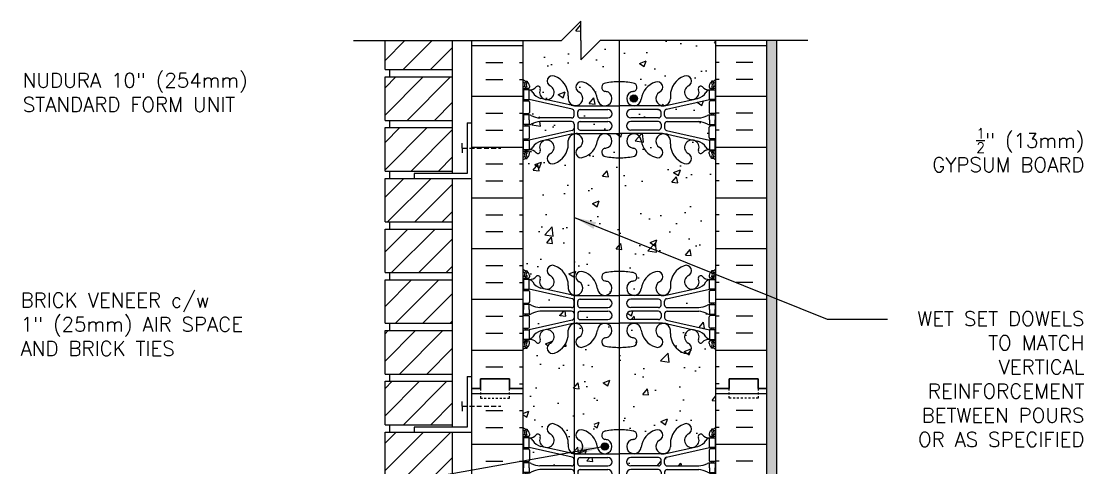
# Model space of a CAD drawing. Header units: inches. Extents: x 23 to 78, y 38.6 to 121.8.
# Drawn here: x 23 to 78, y 98.7 to 121.8 of the extents above; entities that cross this region are included whole.
import ezdxf

# ---------------------------------------------------------------- set-up
doc = ezdxf.new("R2010")
doc.units = ezdxf.units.IN
doc.header["$MEASUREMENT"] = 0
doc.linetypes.add('DASHED2', pattern=[0.375, 0.25, -0.125])
doc.linetypes.add('DASHEDX2', pattern=[1.5, 1, -0.5])
for name, color, linetype in [('CUT PLANE', 9, 'Continuous'), ('HATCH', 12, 'Continuous'), ('line25', 2, 'Continuous'), ('LINE3', 3, 'Continuous'), ('LINE50', 5, 'Continuous'), ('LINE9', 9, 'Continuous'), ('TEXT', 4, 'Continuous'), ('Web_Edge', 9, 'Continuous')]:
    doc.layers.add(name, color=color, linetype=linetype)
doc.styles.add('DIM', font='romans.shx', dxfattribs={"width": 0.7})
doc.styles.add('ROMANS', font='romans.shx', dxfattribs={"height": 1.125})
doc.dimstyles.new('ext_12', dxfattribs={"dimscale": 12, "dimtxt": 0.09375, "dimasz": 0.09375, "dimexe": 0.09375, "dimexo": 0.0625, "dimgap": 0.0625, "dimtad": 1, "dimdec": 1, "dimzin": 3, "dimdsep": 46, "dimlunit": 4, "dimtxsty": 'DIM', "dimcen": 0.09, "dimdle": 0.09375, "dimclrt": 4, "dimadec": 0, "dimazin": 0, "dimtfac": 1, "dimtdec": 1, "dimtmove": 2, "dimatfit": 3, "dimfxl": 0, "dimfrac": 2, "dimtolj": 1, "dimtzin": 0, "dimarcsym": 0})

# ---------------------------------------------------------------- blocks, each defined once
blk = doc.blocks.new('10 web')
at = {"layer": 'Web_Edge'}
for p, q in [((-5, 6.624), (-4.922, 6.624)), ((-4.854, 6.903), (-4.764, 6.903)), ((-4.764, 6.903), (-4.764, 6.861)), ((-4.654, 6.654), (-4.654, 6.586)), ((4.654, 6.654), (4.654, 6.586)), ((4.854, 6.903), (4.764, 6.903)), ((4.764, 6.903), (4.764, 6.861)), ((5, 6.624), (4.922, 6.624)), ((-5, 6.524), (-4.717, 6.524)), ((-4.854, 6.524), (-4.854, 6.454)), ((-4.764, 6.524), (-4.764, 6.454)), ((-4.102, 6.458), (-4.09, 6.479)), ((-2.64, 6.147), (-2.641, 5.983)), ((2.64, 6.147), (2.641, 5.983)), ((4.102, 6.458), (4.09, 6.479)), ((5, 6.524), (4.716, 6.524)), ((4.764, 6.524), (4.764, 6.454)), ((4.854, 6.524), (4.854, 6.454)), ((-5, 5.884), (-4.717, 5.884)), ((-4.854, 5.954), (-4.854, 5.884)), ((-4.764, 5.954), (-4.764, 5.884)), ((-2.441, 5.457), (-4.659, 5.954)), ((-4.654, 5.821), (-4.654, 5.286)), ((-2.485, 5.655), (-4.066, 6.008)), ((-2.158, 5.619), (0, 5.619)), ((2.158, 5.619), (0, 5.619)), ((2.441, 5.457), (4.659, 5.954)), ((2.485, 5.655), (4.066, 6.008)), ((4.654, 5.821), (4.654, 5.286)), ((5, 5.884), (4.716, 5.884)), ((4.764, 5.954), (4.764, 5.884)), ((4.854, 5.954), (4.854, 5.884)), ((-5, 5.224), (-4.717, 5.224)), ((-4.854, 5.224), (-4.854, 5.154)), ((-4.764, 5.224), (-4.764, 5.154)), ((-2.469, 4.998), (-4.106, 4.998)), ((-2.344, 5.123), (-2.344, 5.335)), ((-2.156, 5.124), (-2.156, 5.308)), ((-2.031, 5.433), (-0.592, 5.433)), ((-2.031, 4.999), (-0.592, 4.999)), ((2.031, 5.433), (0.592, 5.433)), ((2.031, 4.999), (0.592, 4.999)), ((2.156, 5.124), (2.156, 5.308)), ((2.344, 5.123), (2.344, 5.335)), ((2.469, 4.998), (4.106, 4.998)), ((5, 5.224), (4.716, 5.224)), ((4.764, 5.224), (4.764, 5.154)), ((4.854, 5.224), (4.854, 5.154)), ((-5, 4.584), (-4.717, 4.584)), ((-4.854, 4.584), (-4.854, 4.654)), ((-4.764, 4.584), (-4.764, 4.654)), ((-4.654, 3.986), (-4.654, 4.521)), ((-2.469, 4.81), (-4.106, 4.81)), ((-2.344, 4.685), (-2.344, 4.472)), ((-2.156, 4.684), (-2.156, 4.5)), ((-2.031, 4.809), (-0.592, 4.809)), ((2.031, 4.809), (0.592, 4.809)), ((2.156, 4.684), (2.156, 4.5)), ((2.344, 4.685), (2.344, 4.472)), ((2.469, 4.81), (4.106, 4.81)), ((4.654, 3.986), (4.654, 4.521)), ((5, 4.584), (4.716, 4.584)), ((4.764, 4.584), (4.764, 4.654)), ((4.854, 4.584), (4.854, 4.654)), ((-5, 3.924), (-4.717, 3.924)), ((-4.854, 3.854), (-4.854, 3.924)), ((-4.764, 3.854), (-4.764, 3.924)), ((-2.441, 4.35), (-4.659, 3.854)), ((-2.485, 4.152), (-4.066, 3.799)), ((-2.158, 4.188), (0, 4.188)), ((-2.031, 4.375), (-0.592, 4.375)), ((2.158, 4.188), (0, 4.188)), ((2.031, 4.375), (0.592, 4.375)), ((2.441, 4.35), (4.659, 3.854)), ((2.485, 4.152), (4.066, 3.799)), ((5, 3.924), (4.716, 3.924)), ((4.764, 3.854), (4.764, 3.924)), ((4.854, 3.854), (4.854, 3.924)), ((-4.854, 3.284), (-4.854, 3.354)), ((-4.764, 3.284), (-4.764, 3.354)), ((-4.102, 3.35), (-4.09, 3.328)), ((-2.64, 3.66), (-2.641, 3.825)), ((2.64, 3.66), (2.641, 3.825)), ((4.102, 3.35), (4.09, 3.328)), ((4.764, 3.284), (4.764, 3.354)), ((4.854, 3.284), (4.854, 3.354)), ((-5, 3.284), (-4.717, 3.284)), ((-5, 3.184), (-4.922, 3.184)), ((-4.854, 2.905), (-4.764, 2.905)), ((-4.764, 2.905), (-4.764, 2.947)), ((-4.654, 3.154), (-4.654, 3.221)), ((4.654, 3.154), (4.654, 3.221)), ((5, 3.284), (4.716, 3.284)), ((4.764, 2.905), (4.764, 2.947)), ((4.854, 2.905), (4.764, 2.905)), ((5, 3.184), (4.922, 3.184)), ((-5, -3.184), (-4.922, -3.184)), ((-5, -3.284), (-4.717, -3.284)), ((-4.854, -2.905), (-4.764, -2.905)), ((-4.854, -3.284), (-4.854, -3.354)), ((-4.764, -2.905), (-4.764, -2.947)), ((-4.764, -3.284), (-4.764, -3.354)), ((-4.654, -3.154), (-4.654, -3.221)), ((4.654, -3.154), (4.654, -3.221)), ((5, -3.284), (4.716, -3.284)), ((4.854, -2.905), (4.764, -2.905)), ((4.764, -2.905), (4.764, -2.947)), ((4.764, -3.284), (4.764, -3.354)), ((4.854, -3.284), (4.854, -3.354)), ((5, -3.184), (4.922, -3.184)), ((-4.102, -3.35), (-4.09, -3.328)), ((-2.485, -4.152), (-4.066, -3.799)), ((-2.64, -3.66), (-2.641, -3.825)), ((2.485, -4.152), (4.066, -3.799)), ((2.64, -3.66), (2.641, -3.825)), ((4.102, -3.35), (4.09, -3.328)), ((-5, -3.924), (-4.717, -3.924)), ((-4.854, -3.854), (-4.854, -3.924)), ((-4.764, -3.854), (-4.764, -3.924)), ((-2.441, -4.35), (-4.659, -3.854)), ((-4.654, -3.986), (-4.654, -4.521)), ((-2.158, -4.188), (0, -4.188)), ((-2.031, -4.375), (-0.592, -4.375)), ((2.158, -4.188), (0, -4.188)), ((2.031, -4.375), (0.592, -4.375)), ((2.441, -4.35), (4.659, -3.854)), ((4.654, -3.986), (4.654, -4.521)), ((5, -3.924), (4.716, -3.924)), ((4.764, -3.854), (4.764, -3.924)), ((4.854, -3.854), (4.854, -3.924)), ((-5, -4.584), (-4.717, -4.584)), ((-4.854, -4.584), (-4.854, -4.654)), ((-4.764, -4.584), (-4.764, -4.654)), ((-2.469, -4.81), (-4.106, -4.81)), ((-2.344, -4.685), (-2.344, -4.472)), ((-2.156, -4.684), (-2.156, -4.5)), ((-2.031, -4.809), (-0.592, -4.809)), ((2.031, -4.809), (0.592, -4.809)), ((2.156, -4.684), (2.156, -4.5)), ((2.344, -4.685), (2.344, -4.472)), ((2.469, -4.81), (4.106, -4.81)), ((5, -4.584), (4.716, -4.584)), ((4.764, -4.584), (4.764, -4.654)), ((4.854, -4.584), (4.854, -4.654)), ((-5, -5.224), (-4.717, -5.224)), ((-4.854, -5.224), (-4.854, -5.154)), ((-4.764, -5.224), (-4.764, -5.154)), ((-2.441, -5.457), (-4.659, -5.954)), ((-4.654, -5.821), (-4.654, -5.286)), ((-2.469, -4.998), (-4.106, -4.998)), ((-2.344, -5.123), (-2.344, -5.335)), ((-2.156, -5.124), (-2.156, -5.308)), ((-2.031, -4.999), (-0.592, -4.999)), ((-2.031, -5.433), (-0.592, -5.433)), ((2.031, -4.999), (0.592, -4.999)), ((2.031, -5.433), (0.592, -5.433)), ((2.156, -5.124), (2.156, -5.308)), ((2.344, -5.123), (2.344, -5.335)), ((2.441, -5.457), (4.659, -5.954)), ((2.469, -4.998), (4.106, -4.998)), ((4.654, -5.821), (4.654, -5.286)), ((5, -5.224), (4.716, -5.224)), ((4.764, -5.224), (4.764, -5.154)), ((4.854, -5.224), (4.854, -5.154)), ((-5, -5.884), (-4.717, -5.884)), ((-4.854, -5.954), (-4.854, -5.884)), ((-4.764, -5.954), (-4.764, -5.884)), ((-2.485, -5.655), (-4.066, -6.008)), ((-2.64, -6.147), (-2.641, -5.983)), ((-2.158, -5.619), (0, -5.619)), ((2.158, -5.619), (0, -5.619)), ((2.485, -5.655), (4.066, -6.008)), ((2.64, -6.147), (2.641, -5.983)), ((5, -5.884), (4.716, -5.884)), ((4.764, -5.954), (4.764, -5.884)), ((4.854, -5.954), (4.854, -5.884)), ((-5, -6.524), (-4.717, -6.524)), ((-4.854, -6.524), (-4.854, -6.454)), ((-4.764, -6.524), (-4.764, -6.454)), ((-4.654, -6.654), (-4.654, -6.586)), ((-4.102, -6.458), (-4.09, -6.479)), ((4.102, -6.458), (4.09, -6.479)), ((4.654, -6.654), (4.654, -6.586)), ((5, -6.524), (4.716, -6.524)), ((4.764, -6.524), (4.764, -6.454)), ((4.854, -6.524), (4.854, -6.454)), ((-5, -6.624), (-4.922, -6.624)), ((-4.854, -6.903), (-4.764, -6.903)), ((-4.764, -6.903), (-4.764, -6.861)), ((4.764, -6.903), (4.764, -6.861)), ((4.854, -6.903), (4.764, -6.903)), ((5, -6.624), (4.922, -6.624))]:
    blk.add_line(p, q, dxfattribs=at)
for points in [[(-4.959, 5.954), (-4.659, 5.954), (-4.659, 6.454), (-4.959, 6.454)], [(4.959, 5.954), (4.659, 5.954), (4.659, 6.454), (4.959, 6.454)], [(-4.959, 3.854), (-4.659, 3.854), (-4.659, 3.354), (-4.959, 3.354)], [(4.959, 3.854), (4.659, 3.854), (4.659, 3.354), (4.959, 3.354)], [(-4.959, -3.854), (-4.659, -3.854), (-4.659, -3.354), (-4.959, -3.354)], [(4.959, -3.854), (4.659, -3.854), (4.659, -3.354), (4.959, -3.354)], [(-4.959, -5.954), (-4.659, -5.954), (-4.659, -6.454), (-4.959, -6.454)], [(4.959, -5.954), (4.659, -5.954), (4.659, -6.454), (4.959, -6.454)]]:
    blk.add_lwpolyline(points, close=True, dxfattribs=at)
for points in [[(-4.659, 4.904), (-4.659, 5.154), (-4.959, 5.154), (-4.959, 4.904)], [(4.659, 4.904), (4.659, 5.154), (4.959, 5.154), (4.959, 4.904)], [(-4.659, 4.904), (-4.659, 4.654), (-4.959, 4.654), (-4.959, 4.904)], [(4.659, 4.904), (4.659, 4.654), (4.959, 4.654), (4.959, 4.904)], [(-4.659, -4.904), (-4.659, -4.654), (-4.959, -4.654), (-4.959, -4.904)], [(-4.659, -4.904), (-4.659, -5.154), (-4.959, -5.154), (-4.959, -4.904)], [(4.659, -4.904), (4.659, -4.654), (4.959, -4.654), (4.959, -4.904)], [(4.659, -4.904), (4.659, -5.154), (4.959, -5.154), (4.959, -4.904)]]:
    blk.add_lwpolyline(points, dxfattribs=at)
for centre, radius, start, end in [((-3.456, 6.908), 0.277, 67.32, 247.32), ((-3.732, 6.141), 1.092, 0.3332, 69.4825), ((3.732, 6.141), 1.092, 110.5175, 179.6668), ((3.456, 6.908), 0.277, 292.68, 112.68), ((-4.654, 7.361), 0.5, 226.2122, 250.5288), ((-4.654, 7.361), 0.6, 234.7832, 245.0748), ((-4.922, 6.643), 0.0196, 269.4032, 15.4901), ((-4.66, 6.708), 0.25, 140.1145, 222.4609), ((-4.916, 6.798), 0.021, 343.464, 63.9957), ((-4.818, 6.839), 0.045, 321.448, 139.1879), ((-4.812, 6.57), 0.045, 222.4609, 42.4609), ((-4.904, 6.654), 0.25, 0, 70.5288), ((-4.66, 6.708), 0.16, 140.0001, 222.4609), ((-4.634, 6.894), 0.441, 266.7976, 318.9873), ((-4.207, 6.523), 0.125, 339.6243, 138.9873), ((-3.75, 6.327), 0.375, 159.6243, 60.0685), ((-1.973, 6.591), 0.277, 67.32, 247.32), ((-2.157, 5.854), 1.034, 6.6669, 73.6635), ((-0.694, 6.586), 0.22, 95.1835, 255.7396), ((-0.017, 3.092), 3.777, 89.7394, 100.6275), ((0.017, 3.092), 3.777, 79.3725, 90.2606), ((0.694, 6.586), 0.22, 284.2604, 84.8165), ((2.157, 5.854), 1.034, 106.3365, 173.3331), ((1.973, 6.591), 0.277, 292.68, 112.68), ((3.75, 6.327), 0.375, 119.9315, 20.3757), ((4.207, 6.523), 0.125, 41.0127, 200.3757), ((4.634, 6.894), 0.441, 221.0127, 273.2024), ((4.904, 6.654), 0.25, 109.4712, 180), ((4.812, 6.57), 0.045, 137.5391, 317.5391), ((4.818, 6.839), 0.045, 40.8121, 218.552), ((4.66, 6.708), 0.16, 317.5391, 39.9999), ((4.654, 7.361), 0.5, 289.4712, 313.7891), ((4.66, 6.708), 0.25, 317.5391, 39.8855), ((4.916, 6.798), 0.021, 116.0043, 196.536), ((4.922, 6.643), 0.0196, 164.5099, 270.5968), ((4.654, 7.361), 0.6, 294.9252, 305.2168), ((-4.717, 6.586), 0.0625, 270, 0), ((-4.781, 6.111), 0.364, 34.9775, 70.3387), ((-3.858, 6.722), 0.743, 212.7919, 253.8107), ((-2.267, 6.01), 0.375, 184.2448, 60.0685), ((-0.756, 6.002), 0.375, 184.2448, 60.0685), ((-0.863, 5.546), 0.834, 69.3729, 82.1063), ((0.756, 6.002), 0.375, 119.9315, 355.7552), ((0.863, 5.546), 0.834, 97.8937, 110.6271), ((2.267, 6.01), 0.375, 119.9315, 355.7552), ((3.858, 6.722), 0.743, 286.1893, 327.2081), ((4.781, 6.111), 0.364, 109.6613, 145.0225), ((4.716, 6.586), 0.0625, 180, 270), ((-4.717, 5.821), 0.0625, 0, 90), ((-2.158, 7.119), 1.5, 257.4135, 270), ((2.158, 7.119), 1.5, 270, 282.5865), ((4.716, 5.821), 0.0625, 90, 180), ((-4.717, 5.286), 0.0625, 270, 0), ((-4.663, 4.935), 0.219, 60.4937, 88.92), ((-4.018, 6.165), 1.17, 242.6365, 265.6505), ((-2.469, 5.123), 0.125, 270, 0), ((-2.469, 5.335), 0.125, 0, 77.3767), ((-2.031, 5.308), 0.125, 90, 180), ((-2.031, 5.124), 0.125, 180, 270), ((-0.592, 5.216), 0.217, 270, 90), ((0.592, 5.216), 0.217, 90, 270), ((2.031, 5.308), 0.125, 0, 90), ((2.031, 5.124), 0.125, 270, 360), ((2.469, 5.335), 0.125, 102.6233, 180), ((2.469, 5.123), 0.125, 180, 270), ((4.018, 6.165), 1.17, 274.3495, 297.3635), ((4.663, 4.935), 0.219, 91.08, 119.5063), ((4.716, 5.286), 0.0625, 180, 270), ((-4.717, 4.521), 0.0625, 0, 90), ((-4.663, 4.873), 0.219, 271.08, 299.5063), ((-4.018, 3.643), 1.17, 94.3495, 117.3635), ((-2.469, 4.685), 0.125, 0, 90), ((-2.469, 4.472), 0.125, 282.6233, 0), ((-2.031, 4.684), 0.125, 90, 180), ((-2.031, 4.5), 0.125, 180, 270), ((-0.592, 4.592), 0.217, 270, 90), ((0.592, 4.592), 0.217, 90, 270), ((2.031, 4.684), 0.125, 0, 90), ((2.031, 4.5), 0.125, 270, 0), ((2.469, 4.685), 0.125, 90, 180), ((2.469, 4.472), 0.125, 180, 257.3767), ((4.018, 3.643), 1.17, 62.6365, 85.6505), ((4.663, 4.873), 0.219, 240.4937, 268.92), ((4.716, 4.521), 0.0625, 90, 180), ((-4.717, 3.986), 0.0625, 270, 0), ((-3.75, 3.48), 0.375, 299.9315, 200.3757), ((-2.267, 3.797), 0.375, 299.9315, 175.7552), ((-2.158, 2.688), 1.5, 90, 102.5865), ((-0.756, 3.806), 0.375, 299.9315, 175.7552), ((0.756, 3.806), 0.375, 4.2448, 240.0685), ((2.267, 3.797), 0.375, 4.2448, 240.0685), ((2.158, 2.688), 1.5, 77.4135, 90), ((3.75, 3.48), 0.375, 339.6243, 240.0685), ((4.716, 3.986), 0.0625, 180, 270), ((-4.781, 3.696), 0.364, 289.6613, 325.0225), ((-4.634, 2.913), 0.441, 41.0127, 93.2024), ((-3.858, 3.085), 0.743, 106.1893, 147.2081), ((-4.207, 3.285), 0.125, 221.0127, 20.3757), ((-3.732, 3.667), 1.092, 290.5175, 359.6668), ((-1.973, 3.217), 0.277, 112.68, 292.68), ((-2.157, 3.954), 1.034, 286.3365, 353.3331), ((-0.694, 3.222), 0.22, 104.2604, 264.8165), ((-0.863, 4.262), 0.834, 277.8937, 290.6271), ((0.863, 4.262), 0.834, 249.3729, 262.1063), ((0.694, 3.222), 0.22, 275.1835, 75.7396), ((2.157, 3.954), 1.034, 186.6669, 253.6635), ((1.973, 3.217), 0.277, 247.32, 67.32), ((3.732, 3.667), 1.092, 180.3332, 249.4825), ((3.858, 3.085), 0.743, 32.7919, 73.8107), ((4.207, 3.285), 0.125, 159.6243, 318.9873), ((4.634, 2.913), 0.441, 86.7976, 138.9873), ((4.781, 3.696), 0.364, 214.9775, 250.3387), ((-4.654, 2.447), 0.6, 114.9252, 125.2158), ((-4.654, 2.447), 0.5, 109.4712, 133.7878), ((-4.922, 3.164), 0.0196, 344.5099, 90.5968), ((-4.66, 3.099), 0.25, 137.5391, 219.8855), ((-4.916, 3.01), 0.021, 296.0043, 16.536), ((-4.818, 2.968), 0.045, 220.8121, 38.552), ((-4.812, 3.238), 0.045, 317.5391, 137.5391), ((-4.904, 3.154), 0.25, 289.4712, 360), ((-4.66, 3.099), 0.16, 137.5391, 219.9999), ((-4.717, 3.221), 0.0625, 360, 90), ((-3.456, 2.9), 0.277, 112.68, 292.68), ((-0.017, 6.716), 3.777, 259.3725, 270.2606), ((0.017, 6.716), 3.777, 269.7394, 280.6275), ((3.456, 2.9), 0.277, 247.32, 67.32), ((4.716, 3.221), 0.0625, 90, 180), ((4.904, 3.154), 0.25, 180, 250.5288), ((4.812, 3.238), 0.045, 42.4609, 222.4609), ((4.818, 2.968), 0.045, 141.448, 319.1879), ((4.66, 3.099), 0.16, 320.0001, 42.4609), ((4.654, 2.447), 0.5, 46.2109, 70.5288), ((4.66, 3.099), 0.25, 320.1145, 42.4609), ((4.916, 3.01), 0.021, 163.464, 243.9957), ((4.922, 3.164), 0.0196, 89.4032, 195.4901), ((4.654, 2.447), 0.6, 54.7832, 65.0748), ((-3.456, -2.9), 0.277, 67.32, 247.32), ((-3.732, -3.667), 1.092, 0.3332, 69.4825), ((3.732, -3.667), 1.092, 110.5175, 179.6668), ((3.456, -2.9), 0.277, 292.68, 112.68), ((-4.654, -2.447), 0.5, 226.2122, 250.5288), ((-4.654, -2.447), 0.6, 234.7842, 245.0748), ((-4.922, -3.164), 0.0196, 269.4032, 15.4901), ((-4.66, -3.099), 0.25, 140.1145, 222.4609), ((-4.916, -3.01), 0.021, 343.464, 63.9957), ((-4.818, -2.968), 0.045, 321.448, 139.1879), ((-4.812, -3.238), 0.045, 222.4609, 42.4609), ((-4.904, -3.154), 0.25, 0, 70.5288), ((-4.66, -3.099), 0.16, 140.0001, 222.4609), ((-4.717, -3.221), 0.0625, 270, 0), ((-4.634, -2.913), 0.441, 266.7976, 318.9873), ((-4.207, -3.285), 0.125, 339.6243, 138.9873), ((-3.75, -3.48), 0.375, 159.6243, 60.0685), ((-1.973, -3.217), 0.277, 67.32, 247.32), ((-2.157, -3.954), 1.034, 6.6669, 73.6635), ((-0.694, -3.222), 0.22, 95.1835, 255.7396), ((-0.017, -6.716), 3.777, 89.7394, 100.6275), ((0.017, -6.716), 3.777, 79.3725, 90.2606), ((0.694, -3.222), 0.22, 284.2604, 84.8165), ((2.157, -3.954), 1.034, 106.3365, 173.3331), ((1.973, -3.217), 0.277, 292.68, 112.68), ((3.75, -3.48), 0.375, 119.9315, 20.3757), ((4.207, -3.285), 0.125, 41.0127, 200.3757), ((4.634, -2.913), 0.441, 221.0127, 273.2024), ((4.904, -3.154), 0.25, 109.4712, 180), ((4.716, -3.221), 0.0625, 180, 270), ((4.812, -3.238), 0.045, 137.5391, 317.5391), ((4.818, -2.968), 0.045, 40.8121, 218.552), ((4.66, -3.099), 0.16, 317.5391, 39.9999), ((4.654, -2.447), 0.5, 289.4712, 313.7891), ((4.66, -3.099), 0.25, 317.5391, 39.8855), ((4.916, -3.01), 0.021, 116.0043, 196.536), ((4.922, -3.164), 0.0196, 164.5099, 270.5968), ((4.654, -2.447), 0.6, 294.9252, 305.2168), ((-4.781, -3.696), 0.364, 34.9775, 70.3387), ((-3.858, -3.085), 0.743, 212.7919, 253.8107), ((-2.267, -3.797), 0.375, 184.2448, 60.0685), ((-0.756, -3.806), 0.375, 184.2448, 60.0685), ((-0.863, -4.262), 0.834, 69.3729, 82.1063), ((0.756, -3.806), 0.375, 119.9315, 355.7552), ((0.863, -4.262), 0.834, 97.8937, 110.6271), ((2.267, -3.797), 0.375, 119.9315, 355.7552), ((3.858, -3.085), 0.743, 286.1893, 327.2081), ((4.781, -3.696), 0.364, 109.6613, 145.0225), ((-4.717, -3.986), 0.0625, 0, 90), ((-2.158, -2.688), 1.5, 257.4135, 270), ((-2.469, -4.472), 0.125, 0, 77.3767), ((-2.031, -4.5), 0.125, 90, 180), ((-0.592, -4.592), 0.217, 270, 90), ((0.592, -4.592), 0.217, 90, 270), ((2.031, -4.5), 0.125, 0, 90), ((2.158, -2.688), 1.5, 270, 282.5865), ((2.469, -4.472), 0.125, 102.6233, 180), ((4.716, -3.986), 0.0625, 90, 180), ((-4.717, -4.521), 0.0625, 270, 0), ((-4.663, -4.873), 0.219, 60.4937, 88.92), ((-4.018, -3.643), 1.17, 242.6365, 265.6505), ((-2.469, -4.685), 0.125, 270, 0), ((-2.031, -4.684), 0.125, 180, 270), ((2.031, -4.684), 0.125, 270, 360), ((2.469, -4.685), 0.125, 180, 270), ((4.018, -3.643), 1.17, 274.3495, 297.3635), ((4.663, -4.873), 0.219, 91.08, 119.5063), ((4.716, -4.521), 0.0625, 180, 270), ((-4.717, -5.286), 0.0625, 0, 90), ((-4.663, -4.935), 0.219, 271.08, 299.5063), ((-4.018, -6.165), 1.17, 94.3495, 117.3635), ((-2.469, -5.123), 0.125, 0, 90), ((-2.469, -5.335), 0.125, 282.6233, 0), ((-2.031, -5.124), 0.125, 90, 180), ((-2.031, -5.308), 0.125, 180, 270), ((-0.592, -5.216), 0.217, 270, 90), ((0.592, -5.216), 0.217, 90, 270), ((2.031, -5.124), 0.125, 0, 90), ((2.031, -5.308), 0.125, 270, 0), ((2.469, -5.123), 0.125, 90, 180), ((2.469, -5.335), 0.125, 180, 257.3767), ((4.018, -6.165), 1.17, 62.6365, 85.6505), ((4.663, -4.935), 0.219, 240.4937, 268.92), ((4.716, -5.286), 0.0625, 90, 180), ((-4.717, -5.821), 0.0625, 270, 0), ((-3.858, -6.722), 0.743, 106.1893, 147.2081), ((-3.75, -6.327), 0.375, 299.9315, 200.3757), ((-2.267, -6.01), 0.375, 299.9315, 175.7552), ((-2.158, -7.119), 1.5, 90, 102.5865), ((-2.157, -5.854), 1.034, 286.3365, 353.3331), ((-0.756, -6.002), 0.375, 299.9315, 175.7552), ((0.756, -6.002), 0.375, 4.2448, 240.0685), ((2.157, -5.854), 1.034, 186.6669, 253.6635), ((2.267, -6.01), 0.375, 4.2448, 240.0685), ((2.158, -7.119), 1.5, 77.4135, 90), ((3.75, -6.327), 0.375, 339.6243, 240.0685), ((3.858, -6.722), 0.743, 32.7919, 73.8107), ((4.716, -5.821), 0.0625, 180, 270), ((-4.66, -6.708), 0.25, 137.5391, 219.8855), ((-4.812, -6.57), 0.045, 317.5391, 137.5391), ((-4.717, -6.586), 0.0625, 360, 90), ((-4.781, -6.111), 0.364, 289.6613, 325.0225), ((-4.634, -6.894), 0.441, 41.0127, 93.2024), ((-4.207, -6.523), 0.125, 221.0127, 20.3757), ((-3.732, -6.141), 1.092, 290.5175, 359.6668), ((-1.973, -6.591), 0.277, 112.68, 292.68), ((-0.694, -6.586), 0.22, 104.2604, 264.8165), ((-0.863, -5.546), 0.834, 277.8937, 290.6271), ((0.863, -5.546), 0.834, 249.3729, 262.1063), ((0.694, -6.586), 0.22, 275.1835, 75.7396), ((1.973, -6.591), 0.277, 247.32, 67.32), ((3.732, -6.141), 1.092, 180.3332, 249.4825), ((4.207, -6.523), 0.125, 159.6243, 318.9873), ((4.634, -6.894), 0.441, 86.7976, 138.9873), ((4.781, -6.111), 0.364, 214.9775, 250.3387), ((4.716, -6.586), 0.0625, 90, 180), ((4.812, -6.57), 0.045, 42.4609, 222.4609), ((4.66, -6.708), 0.25, 320.1145, 42.4609), ((-4.654, -7.361), 0.6, 114.9252, 125.2168), ((-4.654, -7.361), 0.5, 109.4712, 133.7878), ((-4.922, -6.643), 0.0196, 344.5099, 90.5968), ((-4.916, -6.798), 0.021, 296.0043, 16.536), ((-4.818, -6.839), 0.045, 220.8121, 38.552), ((-4.904, -6.654), 0.25, 289.4712, 360), ((-4.66, -6.708), 0.16, 137.5391, 219.9999), ((-3.456, -6.908), 0.277, 112.68, 292.68), ((-0.017, -3.092), 3.777, 259.3725, 270.2606), ((0.017, -3.092), 3.777, 269.7394, 280.6275), ((3.456, -6.908), 0.277, 247.32, 67.32), ((4.904, -6.654), 0.25, 180, 250.5288), ((4.818, -6.839), 0.045, 141.448, 319.1879), ((4.66, -6.708), 0.16, 320.0001, 42.4609), ((4.654, -7.361), 0.5, 46.2109, 70.5288), ((4.916, -6.798), 0.021, 163.464, 243.9957), ((4.922, -6.643), 0.0196, 89.4032, 195.4901), ((4.654, -7.361), 0.6, 54.7832, 65.0748)]:
    blk.add_arc(centre, radius, start, end, dxfattribs=at)
for points in [[(-2.156, 5.129), (-2.156, 5.303)], [(2.156, 5.129), (2.156, 5.303)], [(-2.156, 4.679), (-2.156, 4.505)], [(2.156, 4.679), (2.156, 4.505)], [(-2.156, -4.679), (-2.156, -4.505)], [(2.156, -4.679), (2.156, -4.505)], [(-2.156, -5.129), (-2.156, -5.303)], [(2.156, -5.129), (2.156, -5.303)]]:
    blk.add_open_spline(points, degree=1, dxfattribs=at)

msp = doc.modelspace()

# ---------------------------------------------------------------- hatches: boundary and pattern name
at = {"layer": 'HATCH'}
h = msp.add_hatch(dxfattribs=at)
h.set_pattern_fill('AR-CONC', color=256, scale=0.5, style=0)
h.paths.add_polyline_path([(51.979, 120.781), (51.979, 121.781), (50.979, 120.781), (48.979, 120.781), (48.979, 118.781, 0.088416), (49.125, 118.684), (49.215, 118.684), (49.215, 118.642, -0.249069), (49.325, 118.435), (49.325, 118.368, -0.414214), (49.262, 118.305), (49.215, 118.305), (49.215, 118.235), (49.32, 118.235, -0.155529), (49.495, 118.101, 0.180914), (49.913, 117.79), (51.494, 117.437, 0.054974), (51.821, 117.401), (53.598, 117.401), (53.598, 117.783, -0.963626), (52.849, 117.756, 0.30095), (52.112, 118.628, 1.001106), (51.899, 118.116, -0.000553), (51.899, 118.117, -1.661382), (51.338, 117.764), (51.338, 117.929, 0.311223), (50.629, 118.945, 1.000415), (50.416, 118.434, -1.000415), (50.629, 118.945, -0.311223), (51.338, 117.929), (51.338, 117.764, 1.661382), (51.899, 118.117, -1), (52.112, 118.628, -0.30095), (52.849, 117.756, 1.661382), (53.41, 118.108, 0.055617), (53.23, 118.154, -0.843243), (53.265, 118.586, -0.022262), (53.598, 118.633), (53.598, 120.781), (52.979, 120.781), (51.979, 119.781)])
h = msp.add_hatch(dxfattribs=at)
h.set_pattern_fill('INSUL', color=256, scale=7, style=0)
h.set_pattern_definition([(0, (-2877.183, -294.228), (0, 2.625), []), (0, (-2877.183, -293.353), (0, 2.625), [0.875, -0.875]), (0, (-2877.183, -292.478), (0, 2.625), [0.875, -0.875])])
h.paths.add_polyline_path([(46.354, 102.781), (46.791, 102.781), (46.791, 103.281), (48.291, 103.281), (48.291, 102.781), (48.979, 102.781), (48.979, 120.781), (48.291, 120.781), (48.291, 121.281), (46.791, 121.281), (46.791, 120.781), (46.354, 120.781)])
h = msp.add_hatch(dxfattribs=at)
h.set_pattern_fill('INSUL', color=256, scale=7, style=0)
h.set_pattern_definition([(180, (2985.14, -294.228), (0, 2.625), []), (180, (2985.14, -293.353), (0, 2.625), [0.875, -0.875]), (180, (2985.14, -292.478), (0, 2.625), [0.875, -0.875])])
h.paths.add_polyline_path([(61.604, 102.781), (61.166, 102.781), (61.166, 103.281), (59.666, 103.281), (59.666, 102.781), (58.979, 102.781), (58.979, 120.781), (59.666, 120.781), (59.666, 121.281), (61.166, 121.281), (61.166, 120.781), (61.604, 120.781)])
h = msp.add_hatch(dxfattribs=at)
h.set_pattern_fill('ANSI31', color=256, scale=8, style=0)
h.set_pattern_definition([(45, (-68.6685, -69.963), (-0.707107, 0.707107), [])])
h.paths.add_polyline_path([(45.354, 120.781), (41.854, 120.781), (41.854, 119.281), (45.354, 119.281)])
h.paths.add_polyline_path([(45.354, 118.906), (41.854, 118.906), (41.854, 117.869), (44.798, 117.869), (45.354, 117.869)])
h.paths.add_polyline_path([(45.354, 117.869), (44.798, 117.869), (41.854, 117.869), (41.854, 116.656), (45.354, 116.656)])
h.paths.add_polyline_path([(45.354, 116.281), (41.854, 116.281), (41.854, 114.031), (45.354, 114.031)])
h.paths.add_polyline_path([(45.354, 113.656), (41.854, 113.656), (41.854, 111.406), (45.354, 111.406)])
h.paths.add_polyline_path([(45.354, 111.031), (41.854, 111.031), (41.854, 108.781), (45.354, 108.781)])
h.paths.add_polyline_path([(45.354, 108.406), (41.854, 108.406), (41.854, 106.156), (45.354, 106.156)])
h.paths.add_polyline_path([(45.354, 105.781), (41.854, 105.781), (41.854, 103.531), (45.354, 103.531), (45.354, 104.406), (45.342, 104.406), (45.347, 104.656), (45.354, 104.656)])
h.paths.add_polyline_path([(45.354, 103.156), (41.854, 103.156), (41.854, 100.906), (45.354, 100.906)])
h.paths.add_polyline_path([(45.354, 100.531), (41.854, 100.531), (41.854, 98.281), (45.354, 98.281)])
h.paths.add_polyline_path([(45.354, 97.906), (41.854, 97.906), (41.854, 96.486), (44.798, 96.486), (45.354, 96.486)])
h.paths.add_polyline_path([(45.354, 96.486), (44.798, 96.486), (41.854, 96.486), (41.854, 95.656), (45.354, 95.656)])
h.paths.add_polyline_path([(45.354, 95.281), (43.354, 95.281), (41.854, 95.281), (41.854, 93.031), (45.354, 93.031)])
h.paths.add_polyline_path([(45.354, 92.656), (41.854, 92.656), (41.854, 90.406), (45.354, 90.406)])
h.paths.add_polyline_path([(45.354, 90.031), (41.854, 90.031), (41.854, 87.781), (45.354, 87.781)])
h.paths.add_polyline_path([(45.354, 87.406), (41.854, 87.406), (41.854, 85.781), (42.299, 85.52), (42.912, 85.156), (45.354, 85.156)])
h = msp.add_hatch(dxfattribs=at)
h.set_pattern_fill('AR-CONC', color=256, scale=0.5, style=0)
h.paths.add_polyline_path([(58.979, 120.781), (53.598, 120.781), (53.598, 118.633, -0.025256), (53.979, 118.651, -0.047544), (54.692, 118.586, -0.843243), (54.727, 118.154, 0.055617), (54.547, 118.108, 1.661382), (55.108, 117.756, -0.30095), (55.845, 118.628, -1), (56.058, 118.117, 1.661382), (56.619, 117.764), (56.619, 117.929, -0.311223), (57.328, 118.945, -1), (57.541, 118.434, 2.155404), (58.08, 118.239), (58.068, 118.261, -0.8344), (58.28, 118.386, -0.000004), (58.28, 118.386, 0.23174), (58.638, 118.235), (58.743, 118.235), (58.743, 118.305), (58.695, 118.305, -0.414214), (58.633, 118.368), (58.633, 118.435, -0.249069), (58.743, 118.642), (58.743, 118.684), (58.833, 118.684, 0.08841), (58.979, 118.781)])
h = msp.add_hatch(dxfattribs=at)
h.set_pattern_fill('AR-SAND', color=256, scale=0.25, style=0)
h.set_pattern_definition([(37.5, (86.56292, 46.8991), (-0.0157483, 0.481706), [0, -0.38, 0, -0.425, 0, -0.40625]), (7.5, (86.5629, 46.8991), (0.442444, 0.7055365), [0, -0.205, 0, -0.3425, 0, -0.13125]), (327.5, (86.25542, 46.8991), (0.7785355, 0.0014148), [0, -0.125, 0, -0.45, 0, -0.5875]), (317.5, (86.2554, 46.8991), (0.7515317, 0.219419), [0, -0.0625, 0, -0.295, 0, -0.3375])])
h.paths.add_polyline_path([(62.104, 120.781), (61.604, 120.781), (61.604, 102.781), (61.604, 84.781), (62.104, 84.781)])
h = msp.add_hatch(dxfattribs=at)
h.set_pattern_fill('AR-CONC', color=256, scale=0.5, style=0)
h.paths.add_polyline_path([(49.32, 117.735), (49.215, 117.735), (49.215, 117.665), (49.262, 117.665, -0.414214), (49.325, 117.603), (49.325, 117.068, -0.414214), (49.262, 117.005), (49.215, 117.005), (49.215, 116.935), (49.311, 116.935, -0.134256), (49.423, 116.907, 0.100756), (49.872, 116.779), (51.51, 116.779, 0.414214), (51.635, 116.904), (51.635, 117.117, 0.351061), (51.537, 117.239)])
h = msp.add_hatch(dxfattribs=at)
h.set_pattern_fill('AR-CONC', color=256, scale=0.5, style=0)
h.paths.add_polyline_path([(56.42, 117.239, 0.351061), (56.322, 117.117), (56.322, 116.904, 0.414214), (56.447, 116.779), (58.085, 116.779, 0.100756), (58.534, 116.907, -0.124673), (58.638, 116.935), (58.743, 116.935), (58.743, 117.005), (58.695, 117.005, -0.414214), (58.633, 117.068), (58.633, 117.603, -0.414214), (58.695, 117.665), (58.743, 117.665), (58.743, 117.735), (58.638, 117.735)])
h = msp.add_hatch(dxfattribs=at)
h.set_pattern_fill('AR-CONC', color=256, scale=0.5, style=0)
h.paths.add_polyline_path([(53.598, 116.946), (53.598, 117.049, 0.345647), (53.387, 117.214), (51.947, 117.214, 0.414214), (51.822, 117.089), (51.822, 116.905, 0.414214), (51.947, 116.78), (53.387, 116.78, 0.345647)])
h = msp.add_hatch(dxfattribs=at)
h.set_pattern_fill('AR-CONC', color=256, scale=0.5, style=0)
edge = h.paths.add_edge_path()
edge.add_spline(control_points=[(56.135, 116.91), (56.135, 116.997)], knot_values=[0, 0, 0.500005, 0.500005], weights=[1, 1], degree=1, periodic=0)
edge.add_line((56.135, 116.997), (56.135, 117.089))
edge.add_arc((56.01, 117.089), 0.125, 0, 90)
edge.add_line((56.01, 117.214), (54.57, 117.214))
edge.add_arc((54.57, 116.997), 0.217, 90, 270)
edge.add_line((54.57, 116.78), (56.01, 116.78))
edge.add_arc((56.01, 116.905), 0.125, 270, 359.9292)
h = msp.add_hatch(dxfattribs=at)
h.set_pattern_fill('AR-CONC', color=256, scale=0.5, style=0)
h.paths.add_polyline_path([(51.635, 116.466, 0.414214), (51.51, 116.591), (49.872, 116.591, 0.100756), (49.423, 116.464, -0.134256), (49.311, 116.435), (49.215, 116.435), (49.215, 116.365), (49.262, 116.365, -0.414214), (49.325, 116.303), (49.325, 115.768, -0.414214), (49.262, 115.705), (49.215, 115.705), (49.215, 115.635), (49.32, 115.635), (51.537, 116.132, 0.351061), (51.635, 116.254)])
h = msp.add_hatch(dxfattribs=at)
h.set_pattern_fill('AR-CONC', color=256, scale=0.5, style=0)
edge = h.paths.add_edge_path()
edge.add_arc((53.387, 116.373), 0.217, 13.7297, 90)
edge.add_line((53.387, 116.59), (51.947, 116.59))
edge.add_arc((51.947, 116.465), 0.125, 90, 179.9292)
edge.add_spline(control_points=[(51.822, 116.46), (51.822, 116.373)], knot_values=[0, 0, 0.500005, 0.500005], weights=[1, 1], degree=1, periodic=0)
edge.add_line((51.822, 116.373), (51.822, 116.281))
edge.add_arc((51.947, 116.281), 0.125, 180, 270)
edge.add_line((51.947, 116.156), (53.387, 116.156))
edge.add_arc((53.387, 116.373), 0.217, 270, 346.2703)
edge.add_line((53.598, 116.322), (53.598, 116.425))
h = msp.add_hatch(dxfattribs=at)
h.set_pattern_fill('AR-CONC', color=256, scale=0.5, style=0)
h.paths.add_polyline_path([(58.633, 116.303, -0.414214), (58.695, 116.365), (58.743, 116.365), (58.743, 116.435), (58.646, 116.435, -0.134256), (58.534, 116.464, 0.100756), (58.085, 116.591), (56.447, 116.591, 0.414214), (56.322, 116.466), (56.322, 116.254, 0.351061), (56.42, 116.132), (58.638, 115.635), (58.743, 115.635), (58.743, 115.705), (58.695, 115.705, -0.414214), (58.633, 115.768)])
h = msp.add_hatch(dxfattribs=at)
h.set_pattern_fill('AR-CONC', color=256, scale=0.5, style=0)
h.paths.add_polyline_path([(53.598, 114.737, -0.022262), (53.265, 114.784, -0.843243), (53.23, 115.217, 0.055617), (53.41, 115.262, 1.661382), (52.849, 115.615, -0.30095), (52.112, 114.743, -1), (51.899, 115.254, 1.661382), (51.338, 115.607), (51.338, 115.442, -0.311223), (50.629, 114.426, -1), (50.416, 114.937, 2.155404), (49.877, 115.131), (49.889, 115.11, -0.8344), (49.677, 114.984, -0.000004), (49.677, 114.984, 0.23174), (49.32, 115.135), (49.215, 115.135), (49.215, 115.065), (49.262, 115.065, -0.414214), (49.325, 115.003), (49.325, 114.935, -0.249069), (49.215, 114.728), (49.215, 114.686), (49.125, 114.686, 0.088416), (48.979, 114.589), (48.979, 108.974, 0.088416), (49.125, 108.876), (49.215, 108.876), (49.215, 108.835, -0.249069), (49.325, 108.628), (49.325, 108.56, -0.414214), (49.262, 108.498), (49.215, 108.498), (49.215, 108.428), (49.32, 108.428, -0.155529), (49.495, 108.294, 0.180914), (49.913, 107.982), (51.494, 107.629, 0.054974), (51.821, 107.593), (53.598, 107.593), (53.598, 107.976, -0.963626), (52.849, 107.948, 0.30095), (52.112, 108.82, 1.001106), (51.899, 108.309, -0.000553), (51.899, 108.309, -1.661382), (51.338, 107.956), (51.338, 108.121, 0.311223), (50.629, 109.137, 1.000415), (50.416, 108.626, -1.000415), (50.629, 109.137, -0.311223), (51.338, 108.121), (51.338, 107.956, 1.661382), (51.899, 108.309, -1), (52.112, 108.82, -0.30095), (52.849, 107.948, 1.661382), (53.41, 108.301, 0.055617), (53.23, 108.346, -0.843243), (53.265, 108.778, -0.022262), (53.598, 108.826)])
h = msp.add_hatch(dxfattribs=at)
h.set_pattern_fill('AR-CONC', color=256, scale=0.5, style=0)
h.paths.add_polyline_path([(58.979, 114.589, 0.08841), (58.833, 114.686), (58.743, 114.686), (58.743, 114.728, -0.249069), (58.633, 114.935), (58.633, 115.003, -0.414214), (58.695, 115.065), (58.743, 115.065), (58.743, 115.135), (58.638, 115.135, -0.155529), (58.462, 115.269, 0.180914), (58.044, 115.581), (56.463, 115.934, 0.054974), (56.136, 115.97), (53.979, 115.97), (53.598, 115.97), (53.598, 114.737, 0.025256), (53.979, 114.72, 0.047544), (54.692, 114.784, 0.843243), (54.727, 115.217, -0.055617), (54.547, 115.262, -1.661382), (55.108, 115.615, 0.30095), (55.845, 114.743, 1.001106), (56.058, 115.254, -0.000553), (56.058, 115.254, -1.661382), (56.619, 115.607), (56.619, 115.442, 0.311223), (57.328, 114.426, 1.000415), (57.541, 114.937, -1.000415), (57.328, 114.426, -0.311223), (56.619, 115.442), (56.619, 115.607, 1.661382), (56.058, 115.254, -1), (55.845, 114.743, -0.30095), (55.108, 115.615, 1.661382), (54.547, 115.262, 0.055617), (54.727, 115.217, -0.843243), (54.692, 114.784, -0.047544), (53.979, 114.72, -0.025256), (53.598, 114.737), (53.598, 108.826, -0.025256), (53.979, 108.843, -0.047544), (54.692, 108.778, -0.843243), (54.727, 108.346, 0.055617), (54.547, 108.301, 1.661382), (55.108, 107.948, -0.30095), (55.845, 108.82, -1), (56.058, 108.309, 1.661382), (56.619, 107.956), (56.619, 108.121, -0.311223), (57.328, 109.137, -1), (57.541, 108.626, 2.155404), (58.08, 108.432), (58.068, 108.453, -0.8344), (58.28, 108.579, -0.000004), (58.28, 108.579, 0.23174), (58.638, 108.428), (58.743, 108.428), (58.743, 108.498), (58.695, 108.498, -0.414214), (58.633, 108.56), (58.633, 108.628, -0.249069), (58.743, 108.835), (58.743, 108.876), (58.833, 108.876, 0.08841), (58.979, 108.974)])
h = msp.add_hatch(dxfattribs=at)
h.set_pattern_fill('AR-CONC', color=256, scale=0.5, style=0)
h.paths.add_polyline_path([(51.537, 107.431), (49.32, 107.928), (49.215, 107.928), (49.215, 107.858), (49.262, 107.858, -0.414214), (49.325, 107.795), (49.325, 107.26, -0.414214), (49.262, 107.198), (49.215, 107.198), (49.215, 107.128), (49.311, 107.128, -0.134256), (49.423, 107.099, 0.100756), (49.872, 106.972), (51.51, 106.972, 0.414214), (51.635, 107.097), (51.635, 107.309, 0.351061)])
h = msp.add_hatch(dxfattribs=at)
h.set_pattern_fill('AR-CONC', color=256, scale=0.5, style=0)
h.paths.add_polyline_path([(56.42, 107.431, 0.351061), (56.322, 107.309), (56.322, 107.097, 0.414214), (56.447, 106.972), (58.085, 106.972, 0.100756), (58.534, 107.099, -0.124673), (58.638, 107.128), (58.743, 107.128), (58.743, 107.198), (58.695, 107.198, -0.414214), (58.633, 107.26), (58.633, 107.795, -0.414214), (58.695, 107.858), (58.743, 107.858), (58.743, 107.928), (58.638, 107.928)])
h = msp.add_hatch(dxfattribs=at)
h.set_pattern_fill('AR-CONC', color=256, scale=0.5, style=0)
h.paths.add_polyline_path([(51.635, 106.659, 0.414214), (51.51, 106.784), (49.872, 106.784, 0.100756), (49.423, 106.656, -0.134256), (49.311, 106.628), (49.215, 106.628), (49.215, 106.558), (49.262, 106.558, -0.414214), (49.325, 106.495), (49.325, 105.96, -0.414214), (49.262, 105.898), (49.215, 105.898), (49.215, 105.828), (49.32, 105.828), (51.537, 106.324, 0.351061), (51.635, 106.446)])
h = msp.add_hatch(dxfattribs=at)
h.set_pattern_fill('AR-CONC', color=256, scale=0.5, style=0)
edge = h.paths.add_edge_path()
edge.add_arc((53.387, 106.566), 0.217, 13.7297, 90)
edge.add_line((53.387, 106.783), (51.947, 106.783))
edge.add_arc((51.947, 106.658), 0.125, 90, 179.9292)
edge.add_spline(control_points=[(51.822, 106.653), (51.822, 106.566)], knot_values=[0, 0, 0.500005, 0.500005], weights=[1, 1], degree=1, periodic=0)
edge.add_line((51.822, 106.566), (51.822, 106.474))
edge.add_arc((51.947, 106.474), 0.125, 180, 270)
edge.add_line((51.947, 106.349), (53.387, 106.349))
edge.add_arc((53.387, 106.566), 0.217, 270, 346.2703)
edge.add_line((53.598, 106.514), (53.598, 106.617))
h = msp.add_hatch(dxfattribs=at)
h.set_pattern_fill('AR-CONC', color=256, scale=0.5, style=0)
h.paths.add_polyline_path([(56.135, 106.658, 0.414214), (56.01, 106.783), (54.57, 106.783, 1), (54.57, 106.349), (56.01, 106.349, 0.414214), (56.135, 106.474)])
h = msp.add_hatch(dxfattribs=at)
h.set_pattern_fill('AR-CONC', color=256, scale=0.5, style=0)
h.paths.add_polyline_path([(58.695, 106.558), (58.743, 106.558), (58.743, 106.628), (58.646, 106.628, -0.134256), (58.534, 106.656, 0.100756), (58.085, 106.784), (56.447, 106.784, 0.414214), (56.322, 106.659), (56.322, 106.446, 0.351061), (56.42, 106.324), (58.638, 105.828), (58.743, 105.828), (58.743, 105.898), (58.695, 105.898, -0.414214), (58.633, 105.96), (58.633, 106.495, -0.414214)])
h = msp.add_hatch(dxfattribs=at)
h.set_pattern_fill('AR-CONC', color=256, scale=0.5, style=0)
h.paths.add_polyline_path([(53.598, 104.93, -0.022262), (53.265, 104.977, -0.843243), (53.23, 105.409, 0.055617), (53.41, 105.455, 1.661382), (52.849, 105.807, -0.30095), (52.112, 104.935, -1), (51.899, 105.446, 1.661382), (51.338, 105.799), (51.338, 105.634, -0.311223), (50.629, 104.618, -1), (50.416, 105.129, 2.155404), (49.877, 105.323), (49.889, 105.302, -0.8344), (49.677, 105.177, -0.000004), (49.677, 105.177, 0.23174), (49.32, 105.328), (49.215, 105.328), (49.215, 105.258), (49.262, 105.258, -0.414214), (49.325, 105.195), (49.325, 105.128, -0.249069), (49.215, 104.92), (49.215, 104.879), (49.125, 104.879, 0.088416), (48.979, 104.781), (48.979, 102.781), (48.979, 100.781, 0.088416), (49.125, 100.684), (49.215, 100.684), (49.215, 100.642, -0.249069), (49.325, 100.435), (49.325, 100.368, -0.414214), (49.262, 100.305), (49.215, 100.305), (49.215, 100.235), (49.32, 100.235, -0.155529), (49.495, 100.101, 0.180914), (49.913, 99.79), (51.494, 99.437, 0.054974), (51.821, 99.401), (53.598, 99.401), (53.598, 99.783, -0.963626), (52.849, 99.756, 0.30095), (52.112, 100.628, 1.001106), (51.899, 100.116, -0.000553), (51.899, 100.117, -1.661382), (51.338, 99.764), (51.338, 99.929, 0.311223), (50.629, 100.945, 1.000415), (50.416, 100.434, -1.000415), (50.629, 100.945, -0.311223), (51.338, 99.929), (51.338, 99.764, 1.661382), (51.899, 100.117, -1), (52.112, 100.628, -0.30095), (52.849, 99.756, 1.661382), (53.41, 100.108, 0.055617), (53.23, 100.154, -0.843243), (53.265, 100.586, -0.022262), (53.598, 100.633)])
h = msp.add_hatch(dxfattribs=at)
h.set_pattern_fill('AR-CONC', color=256, scale=0.5, style=0)
h.paths.add_polyline_path([(58.979, 104.781, 0.08841), (58.833, 104.879), (58.743, 104.879), (58.743, 104.92, -0.249069), (58.633, 105.128), (58.633, 105.195, -0.414214), (58.695, 105.258), (58.743, 105.258), (58.743, 105.328), (58.638, 105.328, -0.155529), (58.462, 105.462, 0.180914), (58.044, 105.773), (56.463, 106.126, 0.054974), (56.136, 106.162), (53.987, 106.162), (53.987, 104.912, 0.046984), (54.692, 104.977, 0.843243), (54.727, 105.409, -0.055617), (54.547, 105.455, -1.661382), (55.108, 105.807, 0.30095), (55.845, 104.935, 1.001106), (56.058, 105.446, -0.000553), (56.058, 105.446, -1.661382), (56.619, 105.799), (56.619, 105.634, 0.311223), (57.328, 104.618, 1.000415), (57.541, 105.129, -1.000415), (57.328, 104.618, -0.311223), (56.619, 105.634), (56.619, 105.799, 1.661382), (56.058, 105.446, -1), (55.845, 104.935, -0.30095), (55.108, 105.807, 1.661382), (54.547, 105.455, 0.055617), (54.727, 105.409, -0.843243), (54.692, 104.977, -0.046984), (53.987, 104.912), (53.985, 100.651, -0.047083), (54.692, 100.586, -0.843243), (54.727, 100.154, 0.055617), (54.547, 100.108, 1.661382), (55.108, 99.756, -0.30095), (55.845, 100.628, -1), (56.058, 100.117, 1.661382), (56.619, 99.764), (56.619, 99.929, -0.311223), (57.328, 100.945, -1), (57.541, 100.434, 2.155404), (58.08, 100.239), (58.068, 100.261, -0.8344), (58.28, 100.386, -0.000004), (58.28, 100.386, 0.23174), (58.638, 100.235), (58.743, 100.235), (58.743, 100.305), (58.695, 100.305, -0.414214), (58.633, 100.368), (58.633, 100.435, -0.249069), (58.743, 100.642), (58.743, 100.684), (58.833, 100.684, 0.08841), (58.979, 100.781), (58.979, 102.781)])
h = msp.add_hatch(dxfattribs=at)
h.set_pattern_fill('AR-CONC', color=256, scale=0.5, style=0)
h.set_pattern_definition([(50, (9.06, 4.677), (3.5863, -0.31376), [0.375, -4.125]), (355, (9.06, 4.677), (-0.69376, 3.76096), [0.3, -3.3]), (100.4514, (9.359, 4.651), (2.89255, 3.4472), [0.3187, -3.50571]), (46.184, (9.06, 5.677), (5.3362, -0.8276), [0.5625, -6.1875]), (96.6356, (9.5047, 5.608), (4.67331, 4.8706), [0.47805, -5.25856]), (351.184, (9.06, 5.677), (4.6733, 4.8706), [0.45, -4.95]), (21, (9.56, 5.427), (2.984535, -2.013094), [0.375, -4.125]), (326, (9.56, 5.427), (1.21658, 3.62575), [0.3, -3.3]), (71.4514, (9.8087, 5.2593), (4.20111, 1.61265), [0.3187, -3.50571]), (37.5, (9.06, 4.677), (0.0608, 1.66447), [0, -3.26, 0, -3.35, 0, -3.3125]), (7.5, (9.06, 4.677), (1.315348, 1.97206), [0, -1.91, 0, -3.185, 0, -1.2625]), (327.5, (7.945, 4.677), (2.669112, -0.112774), [0, -1.25, 0, -3.9, 0, -5.175]), (317.5, (7.445, 4.677), (2.91593, 0.500525), [0, -1.625, 0, -2.59, 0, -3.675])])
h.paths.add_polyline_path([(52.97, 104.931, -0.043224), (52.668, 104.957), (52.668, 100.606, -0.043011), (52.968, 100.631)])
h = msp.add_hatch(dxfattribs=at)
h.set_pattern_fill('INSUL', color=256, scale=7, style=0)
h.set_pattern_definition([(0, (-2877.183, -312.228), (0, 2.625), []), (0, (-2877.183, -311.353), (0, 2.625), [0.875, -0.875]), (0, (-2877.183, -310.478), (0, 2.625), [0.875, -0.875])])
h.paths.add_polyline_path([(46.354, 84.781), (46.791, 84.781), (46.791, 85.281), (48.291, 85.281), (48.291, 84.781), (48.979, 84.781), (48.979, 102.781), (48.291, 102.781), (48.291, 103.281), (46.791, 103.281), (46.791, 102.781), (46.354, 102.781)])
h = msp.add_hatch(dxfattribs=at)
h.set_pattern_fill('INSUL', color=256, scale=7, style=0)
h.set_pattern_definition([(180, (2985.14, -312.228), (0, 2.625), []), (180, (2985.14, -311.353), (0, 2.625), [0.875, -0.875]), (180, (2985.14, -310.478), (0, 2.625), [0.875, -0.875])])
h.paths.add_polyline_path([(61.604, 84.781), (61.166, 84.781), (61.166, 85.281), (59.666, 85.281), (59.666, 84.781), (58.979, 84.781), (58.979, 102.781), (59.666, 102.781), (59.666, 103.281), (61.166, 103.281), (61.166, 102.781), (61.604, 102.781)])
h = msp.add_hatch(dxfattribs=at)
h.set_pattern_fill('AR-CONC', color=256, scale=0.5, style=0)
h.paths.add_polyline_path([(51.537, 99.239), (49.32, 99.735), (49.215, 99.735), (49.215, 99.665), (49.262, 99.665, -0.414214), (49.325, 99.603), (49.325, 99.068, -0.414214), (49.262, 99.005), (49.215, 99.005), (49.215, 98.935), (49.311, 98.935, -0.134256), (49.423, 98.907, 0.100756), (49.872, 98.779), (51.51, 98.779, 0.414214), (51.635, 98.904), (51.635, 99.117, 0.351061)])
h = msp.add_hatch(dxfattribs=at)
h.set_pattern_fill('AR-CONC', color=256, scale=0.5, style=0)
h.paths.add_polyline_path([(58.633, 99.603, -0.414214), (58.695, 99.665), (58.743, 99.665), (58.743, 99.735), (58.638, 99.735), (56.42, 99.239, 0.351061), (56.322, 99.117), (56.322, 98.904, 0.414214), (56.447, 98.779), (58.085, 98.779, 0.100756), (58.534, 98.907, -0.134256), (58.646, 98.935), (58.743, 98.935), (58.743, 99.005), (58.695, 99.005, -0.414214), (58.633, 99.068)])
h = msp.add_hatch(dxfattribs=at)
h.set_pattern_fill('AR-CONC', color=256, scale=0.5, style=0)
h.paths.add_polyline_path([(53.598, 98.946), (53.598, 99.049, 0.345647), (53.387, 99.214), (51.947, 99.214, 0.414214), (51.822, 99.089), (51.822, 98.905, 0.414214), (51.947, 98.78), (53.387, 98.78, 0.345647)])
h = msp.add_hatch(dxfattribs=at)
h.set_pattern_fill('AR-CONC', color=256, scale=0.5, style=0)
edge = h.paths.add_edge_path()
edge.add_spline(control_points=[(56.135, 98.91), (56.135, 98.997)], knot_values=[0, 0, 0.500005, 0.500005], weights=[1, 1], degree=1, periodic=0)
edge.add_line((56.135, 98.997), (56.135, 99.089))
edge.add_arc((56.01, 99.089), 0.125, 0, 90)
edge.add_line((56.01, 99.214), (54.57, 99.214))
edge.add_arc((54.57, 98.997), 0.217, 90, 270)
edge.add_line((54.57, 98.78), (56.01, 98.78))
edge.add_arc((56.01, 98.905), 0.125, 270, 359.9292)
at = {"layer": 'LINE3'}
for points in [[(54.922, 117.783, 1), (54.547, 117.783, 1)], [(53.41, 99.783, 1), (53.035, 99.783, 1)]]:
    msp.add_hatch(color=256, dxfattribs=at).paths.add_polyline_path(points)

# ---------------------------------------------------------------- linework, layer by layer
at = {"layer": 'CUT PLANE'}
for p, q in [((51.979, 121.781), (50.979, 120.781)), ((51.979, 120.781), (51.979, 121.781)), ((40.219, 120.781), (50.979, 120.781)), ((51.979, 119.781), (52.979, 120.781)), ((51.979, 120.781), (51.979, 119.781)), ((63.738, 120.781), (52.979, 120.781))]:
    msp.add_line(p, q, dxfattribs=at)
at = {"layer": 'line25'}
for p, q in [((41.854, 119.281), (41.854, 120.781)), ((45.354, 113.906), (45.354, 120.781)), ((48.979, 120.781), (48.979, 102.781)), ((58.979, 102.781), (58.979, 120.781)), ((41.854, 119.281), (45.354, 119.281)), ((41.854, 116.656), (41.854, 118.906)), ((41.854, 118.906), (45.354, 118.906)), ((42.104, 118.906), (42.104, 119.281)), ((41.854, 116.656), (45.354, 116.656)), ((42.104, 116.281), (42.104, 116.656)), ((41.854, 116.281), (45.354, 116.281)), ((41.854, 114.031), (41.854, 116.281)), ((41.854, 114.031), (45.354, 114.031)), ((42.104, 113.656), (42.104, 114.031)), ((41.854, 111.406), (41.854, 113.656)), ((41.854, 113.656), (45.354, 113.656)), ((45.354, 100.781), (45.354, 113.656)), ((41.854, 111.406), (45.354, 111.406)), ((42.104, 111.031), (42.104, 111.406)), ((41.854, 111.031), (45.354, 111.031)), ((41.854, 108.781), (41.854, 111.031)), ((41.854, 108.781), (45.354, 108.781)), ((41.854, 106.156), (41.854, 108.406)), ((41.854, 108.406), (45.354, 108.406)), ((42.104, 108.406), (42.104, 108.781)), ((41.854, 106.156), (45.354, 106.156)), ((42.104, 105.781), (42.104, 106.156)), ((41.854, 105.781), (45.354, 105.781)), ((41.854, 103.531), (41.854, 105.781)), ((41.854, 103.531), (45.354, 103.531)), ((42.104, 103.156), (42.104, 103.531)), ((41.854, 100.906), (41.854, 103.156)), ((41.854, 103.156), (45.354, 103.156)), ((48.979, 102.781), (48.979, 84.781)), ((58.979, 84.781), (58.979, 102.781)), ((41.854, 100.906), (45.354, 100.906)), ((42.104, 100.531), (42.104, 100.906)), ((41.854, 98.281), (41.854, 100.531)), ((41.854, 100.531), (45.354, 100.531)), ((45.354, 95.281), (45.354, 100.531))]:
    msp.add_line(p, q, dxfattribs=at)
at = {"layer": 'LINE3'}
for p, q in [((53.979, 94.102), (53.979, 120.781)), ((51.667, 76.48), (51.667, 116.393))]:
    msp.add_line(p, q, dxfattribs=at)
for centre in [(54.734, 117.783), (53.223, 99.783)]:
    msp.add_circle(centre, 0.188, dxfattribs=at)
at = {"layer": 'LINE50'}
for p, q in [((46.354, 102.781), (46.354, 120.781)), ((61.604, 102.781), (61.604, 120.781)), ((46.354, 84.781), (46.354, 102.781)), ((61.604, 84.781), (61.604, 102.781))]:
    msp.add_line(p, q, dxfattribs=at)
for points in [[(48.979, 102.781), (48.291, 102.781), (48.291, 103.281), (46.791, 103.281), (46.791, 102.781), (46.354, 102.781)], [(46.354, 102.781), (46.791, 102.781), (46.791, 103.281), (48.291, 103.281), (48.291, 102.781), (48.979, 102.781)], [(58.979, 102.781), (59.666, 102.781), (59.666, 103.281), (61.166, 103.281), (61.166, 102.781), (61.604, 102.781)], [(61.604, 102.781), (61.166, 102.781), (61.166, 103.281), (59.666, 103.281), (59.666, 102.781), (58.979, 102.781)]]:
    msp.add_lwpolyline(points, dxfattribs=at)
at = {"layer": 'LINE9'}
for p, q in [((62.104, 120.781), (62.104, 84.781)), ((46.104, 116.531), (46.354, 116.531)), ((46.104, 116.531), (46.104, 113.906)), ((43.354, 113.906), (43.354, 113.656)), ((46.104, 113.906), (43.354, 113.906)), ((43.354, 113.656), (46.354, 113.656)), ((46.104, 103.406), (46.104, 100.781)), ((46.104, 103.406), (46.354, 103.406)), ((43.354, 100.781), (43.354, 100.531)), ((46.104, 100.781), (43.354, 100.781)), ((43.354, 100.531), (46.354, 100.531))]:
    msp.add_line(p, q, dxfattribs=at)
at = {"layer": 'LINE9', "linetype": 'DASHED2'}
for p, q in [((45.854, 115.219), (45.854, 115.469)), ((45.854, 115.219), (45.854, 114.969)), ((45.854, 115.219), (47.854, 115.219)), ((45.854, 101.87), (45.854, 102.12)), ((45.854, 101.87), (47.854, 101.87)), ((45.854, 101.87), (45.854, 101.62))]:
    msp.add_line(p, q, dxfattribs=at)
at = {"layer": 'LINE9', "linetype": 'DASHED2', "ltscale": 0.15}
for points in [[(46.791, 102.781), (46.791, 102.781), (46.791, 102.281), (48.291, 102.281), (48.291, 102.781), (48.291, 102.781)], [(61.166, 102.781), (61.166, 102.781), (61.166, 102.281), (59.666, 102.281), (59.666, 102.781), (59.666, 102.781)]]:
    msp.add_lwpolyline(points, dxfattribs=at)
at = {"layer": 'TEXT'}
for points in [[(47.993, 118.511, 0, 0.36, 0), (46.913, 118.511, 0, 0, 0), (36.82, 118.511, 0, 0, 0)], [(62.104, 115.668, 0, 0.36, 0), (63.184, 115.668, 0, 0, 0), (70.861, 115.668, 0, 0, 0)], [(41.843, 107.328, 0, 0.36, 0), (40.763, 107.328, 0, 0, 0), (34.347, 107.328, 0, 0, 0)]]:
    msp.add_lwpolyline(points, format="xyseb", dxfattribs=at)

# ---------------------------------------------------------------- block references
at = {"rotation": 180}
for p in [(53.979, 111.781), (53.979, 93.781)]:
    msp.add_blockref('10 web', p, dxfattribs=at)

# ---------------------------------------------------------------- texts
at = {"layer": 'TEXT', "char_height": 0.75, "attachment_point": 4, "style": 'ROMANS'}
for s, insert, width in [('NUDURA 10" (254mm)  STANDARD FORM UNIT', (23.11, 118.098), 14.92951), ('BRICK VENEER c/w \\P1" (25mm) AIR SPACE\\PAND BRICK TIES', (22.998, 106.104), 17.20614)]:
    msp.add_mtext(s, dxfattribs=dict(at, insert=insert, width=width))
at = {"layer": 'TEXT', "linetype": 'DASHEDX2', "char_height": 0.75, "width": 10.16974, "attachment_point": 6, "style": 'ROMANS'}
for s, insert in [('\\A1; {\\H0.7x;\\S1/2;}" (13mm) GYPSUM BOARD', (78.043, 115.113)), ('\\A1;WET SET DOWELS TO MATCH VERTICAL REINFORCEMENT BETWEEN POURS OR AS SPECIFIED', (78.043, 103.274))]:
    msp.add_mtext(s, dxfattribs=dict(at, insert=insert))

# ---------------------------------------------------------------- leaders
at = {"layer": 'TEXT'}
for points in [[(51.667, 111.632), (64.727, 106.372), (67.863, 106.372)], [(53.038, 99.75), (40.39, 97.495)]]:
    msp.add_leader(points, dimstyle='ext_12', override={"dimgap": 0.0625, "dimtad": 0}, dxfattribs=at)

doc.saveas('drawing.dxf')
